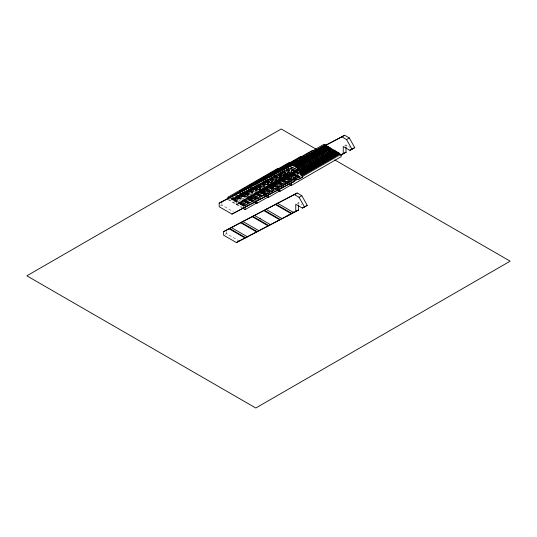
<?xml version="1.0" encoding="UTF-8"?>
<svg xmlns="http://www.w3.org/2000/svg" width="537" height="537" viewBox="0 0 537 537"><rect width="100%" height="100%" fill="white"/><g stroke="black" fill="none" stroke-linecap="round" stroke-linejoin="round"><path stroke-width="0.4" stroke-dasharray="2.69 2.01" d="M238.596 203.308L295.686 170.323M230.87 198.851L234.253 196.616M250.853 187.923L231.427 199.14M290.45 167.665L233.602 200.489L290.242 167.732M292.443 167.148L234.152 200.804L291.45 167.672M235.287 201.402L292.343 168.484M239.703 203.919L296.283 171.303M291.531 176.599L241.878 205.262L292.282 176.109M243.006 205.859L291.947 177.579M243.563 206.181L291 178.814M246.872 195.347L292.229 168.88M258.458 189.299L293.021 169.054M293.867 170.095L281.63 177.163L282.623 177.734L282.623 180.284L275.038 175.901M290.457 182.258L284.388 178.754M238.039 203.006L287.698 174.31L238.025 203.026M284.348 178.828L283.174 178.056L283.174 180.6L288.007 183.386M231.413 199.193L244.879 191.118M273.038 176.445L232.474 199.858L273.071 176.371M233.602 200.489L289.785 167.739M234.172 200.791L291.054 167.645M292.752 167.604L234.682 201.127L292.786 167.537M297.793 171.068L240.2 204.315L296.86 171.551M240.791 204.61L296.954 171.88M241.892 205.248L292.303 175.841M242.449 205.564L292.376 176.438M281.576 177.237L277.011 174.559M230.843 198.891L243.073 191.83M260.492 183.05L231.897 199.536L260.284 183.117M232.494 199.851L269.01 178.459M285.818 169.699L232.998 200.173L285.852 169.625M234.682 201.127L295.202 165.886M235.253 201.442L292.155 168.282M240.22 204.308L296.404 171.565M292.417 175.445L241.274 204.953L298.444 171.914M242.979 205.899L292.443 177.035M252.867 187.145L231.897 199.536M255.505 185.621L257.183 184.654M220.559 205.926L221.942 205.127L233.293 211.685M264.808 180.56L266.245 179.727M273.548 176.096L276.427 174.431M273.514 176.17L279.032 172.981M281.797 171.712L232.998 200.173M286.302 169.424L289.181 167.759M293.262 167.262L295.424 166.014L293.236 167.329M246.839 195.387L292.45 169.007M258.425 189.339L293.692 168.98M293.571 169.377L269.856 183.198L293.316 169.779M293.202 169.719L236.83 202.261L236.83 204.812L296.129 170.571M281.415 177.069L293.645 169.974M293.994 169.893L248.416 196.206L248.416 198.757L296.31 171.236M295.269 169.799L260.002 190.158L260.002 192.702L296.706 171.518M295.471 170.195L238.522 203.355M296.189 169.779L298.35 168.531M295.578 170.256L236.28 204.49L236.28 201.946L285.932 173.276L285.932 175.827M296.055 169.981L297.498 169.148M296.411 169.907L298.565 168.658M296.263 170.37L238.972 203.597L299.116 168.974M296.33 170.967L239.623 203.993M296.572 170.833L299.451 169.168M296.552 171.095L298.31 169.954M296.511 171.169L299.646 169.363M296.88 171.29L298.324 170.457M297.74 171.558L271.588 186.654L271.588 184.104M297.028 172.478L241.274 204.953M283.174 180.6L291.813 175.612M292.531 175.203L296.129 173.122M292.658 175.31L298.424 171.974M293.021 175.424L298.538 172.243M344.626 145.728L346.009 144.93L349.976 147.225M293.001 175.693L298.518 172.511M293.209 175.626L298.485 172.578M293.095 176.022L299.331 172.424M293.551 176.008L297.874 173.518M298.109 173.377L299.552 172.552M293.705 175.982L297.84 173.592M294.122 176.062L299.163 173.156M294.793 175.988L299.559 173.183M292.276 177.767L243.483 206.221M295.122 176.129L298.277 174.303M295.102 176.445L299.653 173.766M244.617 205.926L294.746 176.982M295.216 176.707L298.109 175.042M246.96 204.879L294.967 177.109M295.686 176.693L299.747 174.35M256.921 199.455L295.061 177.438M295.78 177.022L299.861 174.666M258.545 198.824L295.041 177.7M295.726 177.358L299.841 174.934M267.788 193.817L292.256 179.694M296.33 177.338L298.733 175.955M265.258 195.408L270.292 192.501M271.017 192.085L291.886 180.036M267.976 194.018L270.856 192.353M272.326 191.454L293.162 179.479M296.76 177.398L299.881 175.599M279.374 187.769L293.048 179.875M276.844 189.353L281.16 186.863M281.878 186.446L291.953 180.627M292.558 180.284L293.108 179.962M281.717 186.722L292.068 180.694M297.068 177.854L300.465 175.847M297.438 177.975L299.592 176.727M288.429 183.305L290.591 182.056M224.99 234.387L226.366 233.588L239.133 240.965M297.136 203.463L298.518 202.664L301.828 204.577M291.819 180.513L286.624 183.231L273.857 175.854M297.015 177.801L299.243 176.639M290.383 181.419L283.865 184.822L271.098 177.452M298.438 177.21L300.579 176.096M296.142 168.974L297.518 169.773M295.793 169.41L297.881 170.618M297.404 176.116L294.088 174.203L294.088 175.821M282.516 171.303L290.792 176.076M282.395 171.867L292.249 177.559M279.891 172.337L293.383 180.123M280.032 173.055L290.47 179.076M264.473 179.358L279.314 187.93M265.077 180.345L278.763 188.245M263.546 181.372L277.461 189.407M262.761 181.56L276.421 189.44M254.9 186.574L267.453 193.823M253.679 186.507L267.164 194.414M251.947 187.42L265.869 195.455M251.175 187.608L264.835 195.495M241.301 191.461L255.907 199.898M242.14 192.588L256.055 200.616M240.375 193.474L254.29 201.509M239.589 193.662L253.249 201.543M231.125 198.328L244.503 206.054M230.574 198.65L243.952 206.369M228.789 199.529L242.006 207.161M228.003 199.71L241.663 207.597M346.009 144.93L346.009 147.36M298.518 202.664L298.518 204.282M286.49 173.592L286.49 176.143M271.037 183.788L271.037 186.332M259.452 189.836L259.452 192.387M247.866 195.891L247.866 198.442M226.366 231.46L226.366 233.588M221.942 202.288L221.942 205.127"/><path stroke-width="0.81" d="M337.686 152.186L300.243 173.807M241.449 190.803L229.044 197.871L241.234 190.675M251.598 185.58L240.63 191.816L253.538 184.211M251.175 186.332L251.175 185.064L252.35 185.836L263.184 179.526M262.761 180.922L262.761 179.009L263.935 179.788L274.769 173.478M275.501 173.733L325.214 144.99L275.34 173.532L274.347 172.954L274.347 174.867M333.893 150.118L334.376 150.279L299.116 170.638M275.541 173.72L275.897 173.847M334.021 150.145L298.78 170.444M228.003 199.079L228.003 197.166L277.663 168.497L278.656 169.074M239.589 193.025L239.589 191.112L289.248 162.442L290.242 163.02M294.088 176.626L294.088 181.486L231.95 214.095L219.183 206.725L219.183 203.174L274.642 174.048M226.849 199.046L227.399 198.724M254.907 182.781L257.062 181.533M261.385 179.043L263.539 177.794M264.983 176.968L266.419 176.136M267.862 175.304L269.299 174.471M251.175 185.064L300.834 156.395L302.042 157.093M231.709 196.81L239.623 192.239M254.981 183.379L256.418 182.546M258.579 181.298L260.015 180.472M265.05 177.559L266.493 176.727M273.689 172.578L275.85 171.33M280.166 168.833L282.321 167.591M283.764 166.759L285.201 165.926M286.644 165.094L288.08 164.268M262.761 179.009L312.42 150.34L313.413 150.917M234.81 195.273L239.844 192.367M244.013 190.346L251.934 185.775M252.168 185.634L262.969 179.405M264.405 178.573L265.842 177.74M270.883 174.834L272.319 174.001M273.763 173.169L275.199 172.337M277.361 171.095L278.797 170.263M283.838 167.356L285.275 166.524M298.948 158.63L301.103 157.381M274.347 172.954L324.006 144.292L325.771 145.305L281.153 171.068M247.114 188.809L251.43 186.312M264.627 178.7L266.063 177.868M249.604 187.755L251.041 186.923M252.39 185.762L254.88 184.708M256.324 183.876L262.794 180.137M263.754 179.58L275.273 172.934M279.589 170.444L281.75 169.195M286.067 166.705L288.221 165.456M289.665 164.624L291.101 163.792M292.544 162.966L293.981 162.134M296.142 160.885L297.579 160.053M302.62 157.146L304.056 156.314M256.538 184.003L263.016 180.264M268.628 177.411L274.38 174.082M268.849 177.532L274.602 174.21M278.052 172.605L325.55 145.178M219.183 203.174L292.793 164.564L297.404 167.229L302.821 176.921L297.954 179.62L291.329 175.794L291.329 183.439M286.523 168.35L287.96 167.517M290.121 166.275L325.382 145.916M292.497 165.154L326.321 145.628M293.551 164.933L326.764 146.01M341.767 154.549L341.217 154.864L325.214 145.628L344.707 135.29L349.318 137.955L354.735 147.648L349.869 150.347L343.25 146.52L343.25 153.804L340.612 155.153M293.773 165.054L326.872 145.943M293.383 165.665L327.201 146.138M293.605 165.792L327.422 146.265L327.839 146.628M294.652 165.564L327.758 146.453M294.873 165.691L327.973 146.581M294.484 166.302L328.308 146.776M295.424 166.014L328.53 146.903M295.726 166.222L328.134 147.507M295.947 166.349L329.08 147.219M295.585 166.94L329.443 147.521M295.806 167.067L329.631 147.541M296.142 167.255L329.241 148.145M296.357 167.383L330.181 147.856L330.53 148.118M290.034 166.161L294.645 168.819L330.517 148.051M296.914 167.705L330.732 148.172M297.243 167.893L331.067 148.366M341.948 136.888L346.56 139.546L349.318 137.955M297.464 168.021L331.121 148.507M297.74 169.007L332.282 149.064M298.29 169.33L332.833 149.387M298.565 170.316L333.826 149.957M298.612 171.175L334.598 150.407M299.666 170.954L334.927 150.595M299.163 171.498L335.148 150.722M299.498 171.686L334.759 151.327M299.72 171.813L335.699 151.045M300.049 172.008L336.028 151.233M300.27 172.135L336.249 151.36M299.881 172.739L336.585 151.548M300.102 172.867L336.665 151.723M300.431 173.062L337.135 151.87M300.653 173.189L336.632 152.414M301.183 173.518L337.907 152.313M300.814 174.109L338.236 152.508M231.95 214.095L245.161 207.074M293.84 178.391L295.283 177.566M301.035 174.236L337.739 153.052M242.845 208.282L243.395 207.967M294.175 178.586L295.612 177.754M300.646 174.847L338.787 152.823M247.987 205.376L245.107 207.04L245.107 209.591L242.348 207.994M293.672 179.13L295.833 177.881M300.868 174.975L338.29 153.367M294.007 179.318L296.162 178.069M301.203 175.163L339.344 153.146M260.291 198.912L256.693 200.986L256.693 203.536L253.934 201.946M294.222 179.445L296.384 178.197M301.425 175.29L339.424 153.314M266.016 196.18L266.567 195.857M293.84 180.049L296.713 178.391M301.754 175.485L339.894 153.461M272.601 192.441L268.278 194.938L268.278 197.482L265.52 195.891M294.054 180.177L296.934 178.519M301.25 176.029L339.391 154.005M277.602 190.125L278.159 189.809M282.744 187.218L279.864 188.883L279.864 191.434L277.105 189.836M281.905 187.997L283.979 186.802L280.475 188.594M245.107 209.591L257.344 202.523M297.928 179.09L291.45 182.828L291.45 185.379L288.691 183.788M302.244 176.599L340.384 154.575M256.693 203.536L268.211 196.891M297.954 179.62L302.821 176.921M343.25 153.804L346.009 152.213L340.935 154.864M268.278 197.482L279.797 190.836M349.869 150.347L354.735 147.648M279.864 191.434L291.383 184.782M291.45 185.379L341.109 156.71L341.109 154.166M231.937 227.252L231.387 227.567L247.382 236.804L247.933 236.488L236.374 242.556L223.607 235.186L223.607 231.635L297.216 193.025L301.828 195.69L307.245 205.382L302.378 208.081L295.759 204.255L295.759 211.538L293.726 212.598L277.73 203.362L278.28 203.04M223.607 231.635L297.216 193.025M243.523 221.197L242.972 221.519L258.968 230.756L271.104 224.385L270.554 224.701L254.558 215.465L255.109 215.149M266.694 209.094L266.144 209.41L282.14 218.653L294.283 212.283L293.726 212.598M259.928 218.566L260.479 218.25M294.464 194.622L299.069 197.28L301.828 195.69M260.512 221.452L261.069 221.137M236.374 242.556L298.518 209.947L295.759 211.538M247.382 236.804L259.519 230.433L258.968 230.756M269.305 225.352L269.856 225.037M270.554 224.701L282.69 218.331L282.14 218.653M293.068 212.216L293.618 211.9M286.335 216.458L289.094 214.867M302.378 208.081L307.245 205.382M325.328 145.42L344.707 135.29M276.092 173.29L292.793 164.564M245.718 206.752L254.27 202.281M254.431 202.227L256.746 201.019M257.304 200.704L268.332 194.965M268.889 194.649L279.925 188.917M284.664 186.406L289.738 183.755M291.913 182.62L294.088 181.486M315.971 149.064L281.187 128.987L26.85 275.823L255.813 408.013L510.15 261.177L334.806 159.939M263.976 179.707L264.426 180.096M275.964 204.255L291.96 213.491M275.414 204.57L291.41 213.807M239.589 191.112L240.583 191.689M264.379 210.303L280.374 219.539M263.828 210.625L279.824 219.861M228.003 197.166L228.997 197.737M252.793 216.357L268.789 225.594M252.242 216.673L268.238 225.916M241.207 222.412L257.203 231.648M240.65 222.727L256.652 231.964M229.621 228.46L245.617 237.696M229.064 228.782L245.067 238.019M346.56 139.546L351.977 149.246M294.645 168.819L300.062 178.519M299.069 197.28L304.486 206.98M346.009 147.36L346.009 152.575M298.518 205.094L298.518 210.309"/></g></svg>
